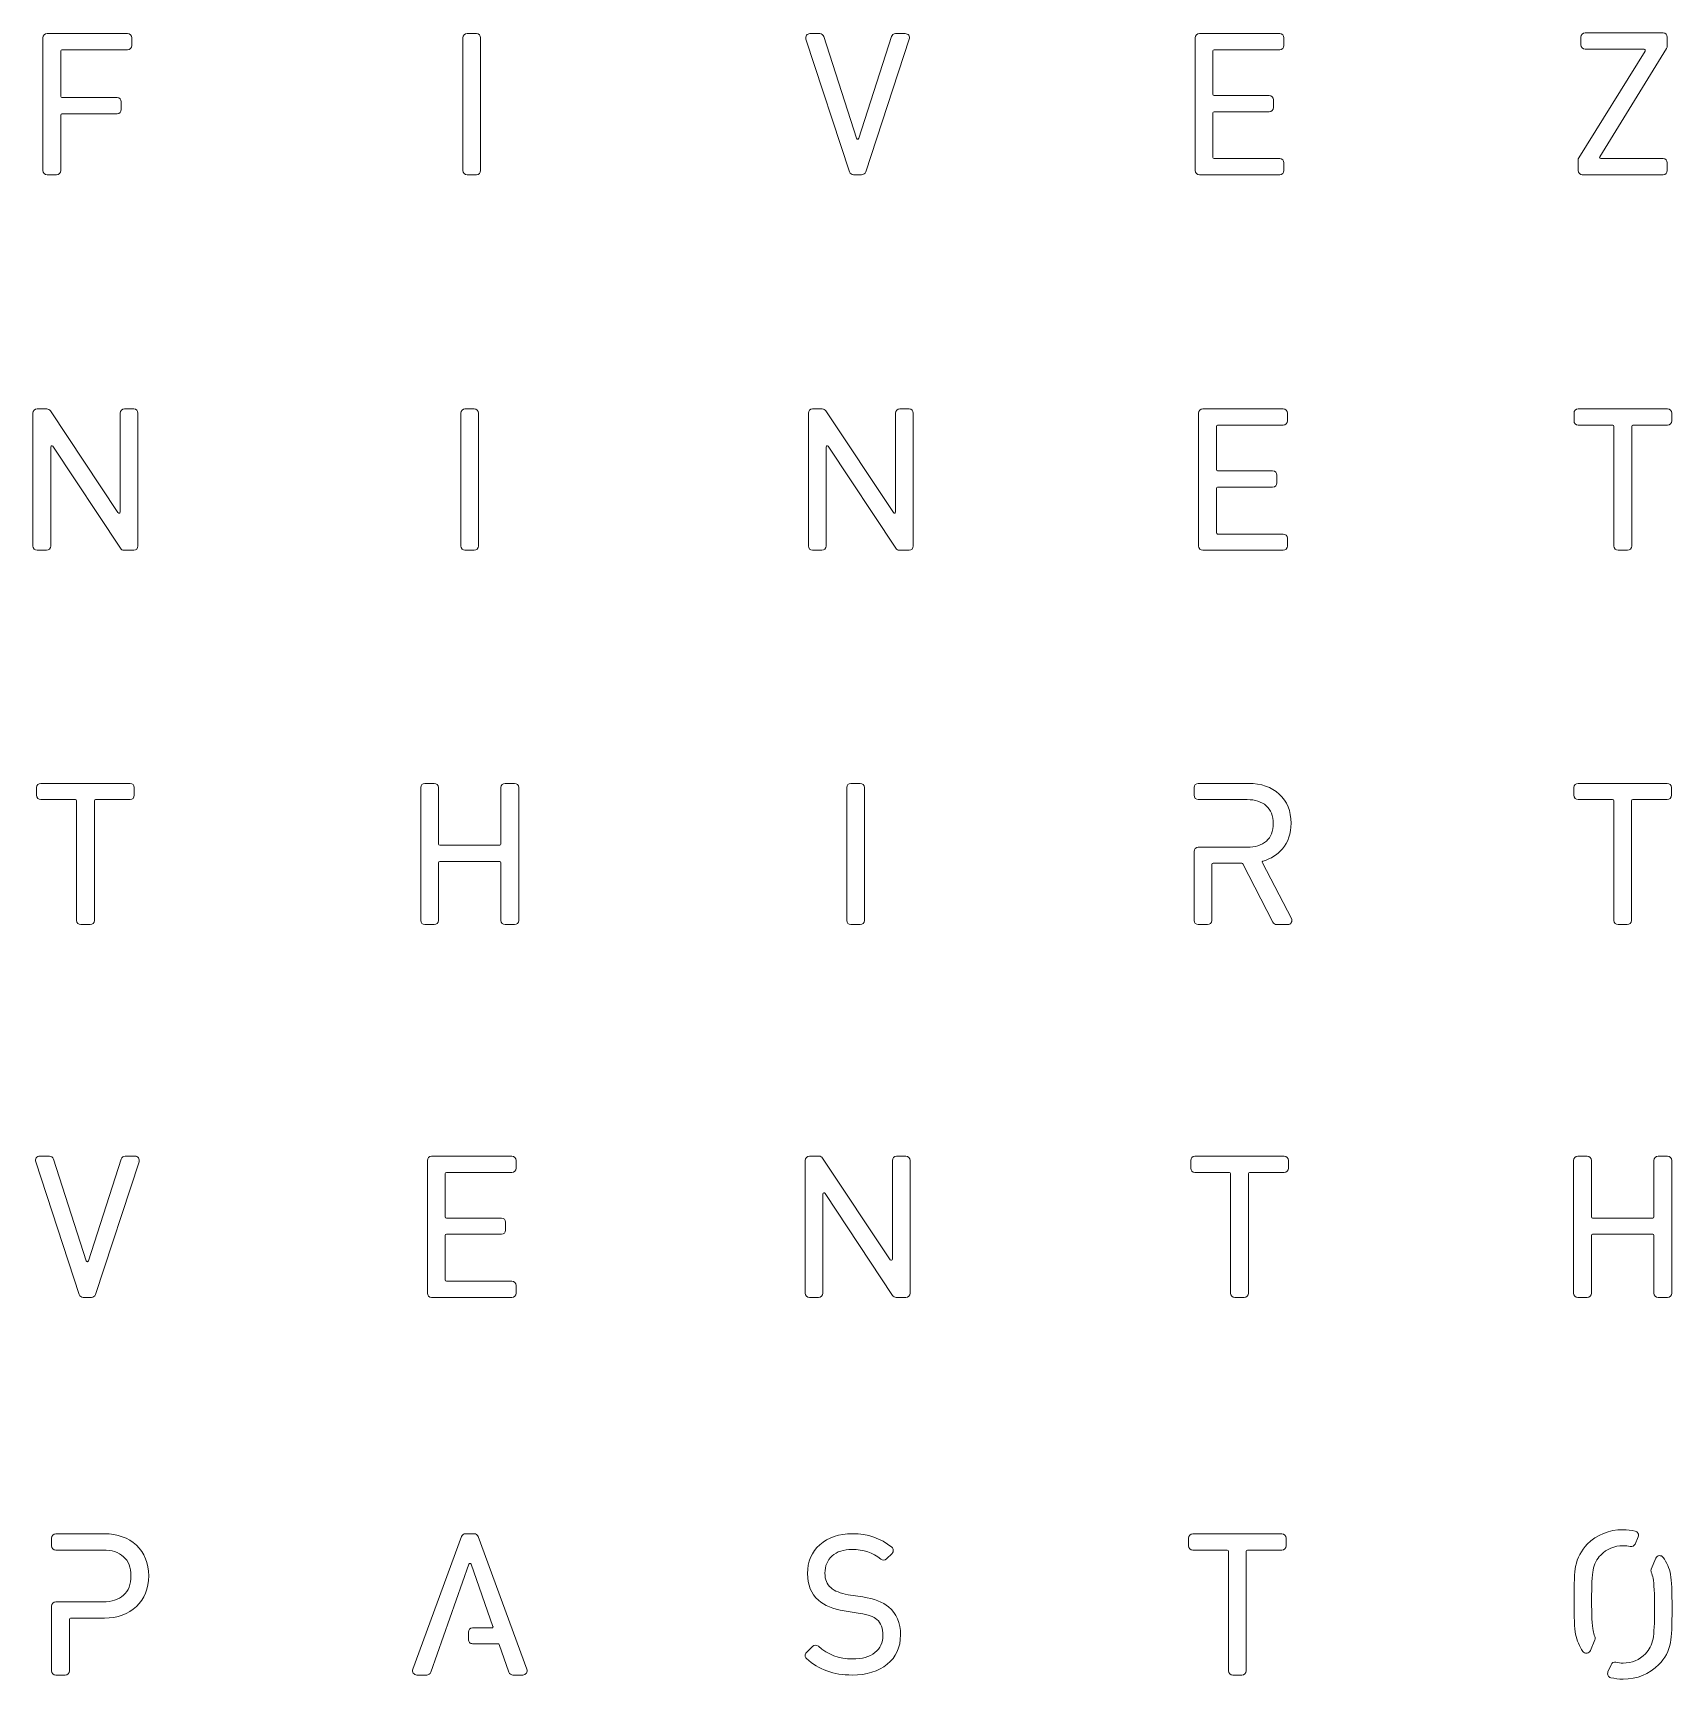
# Model space of a CAD drawing. Header units: millimetres. Extents: x 0 to 620, y 0 to 620.
# Drawn here: x 322.3 to 464.8, y 324.8 to 467.8 of the extents above; entities that cross this region are included whole.
import ezdxf

# ---------------------------------------------------------------- set-up
doc = ezdxf.new("R2010")
doc.units = ezdxf.units.MM
doc.header["$MEASUREMENT"] = 0
doc.layers.add('Layer 1', color=7, linetype='Continuous', lineweight=0)

# ---------------------------------------------------------------- blocks, each defined once
blk = doc.blocks.new('Block_26')
at = {"layer": 'Layer 1', "color": 250, "lineweight": 9, "true_color": 0x231f20}
blk.add_open_spline([(331.1, 422.86), (331.1, 422.86), (330.25, 422.86), (330.25, 422.86), (330.13, 422.86), (330.01, 422.93), (329.94, 423.03), (329.94, 423.03), (324.08, 431.89), (324.08, 431.89), (324.04, 431.95), (323.98, 431.94), (323.96, 431.93), (323.94, 431.93), (323.89, 431.9), (323.89, 431.83), (323.89, 431.83), (323.89, 423.23), (323.89, 423.23), (323.89, 423.03), (323.72, 422.86), (323.52, 422.86), (323.52, 422.86), (322.71, 422.86), (322.71, 422.86), (322.51, 422.86), (322.34, 423.03), (322.34, 423.23), (322.34, 423.23), (322.34, 434.76), (322.34, 434.76), (322.34, 434.96), (322.51, 435.13), (322.71, 435.13), (322.71, 435.13), (323.56, 435.13), (323.56, 435.13), (323.68, 435.13), (323.8, 435.07), (323.87, 434.96), (323.87, 434.96), (329.73, 426.13), (329.73, 426.13), (329.77, 426.07), (329.83, 426.09), (329.85, 426.09), (329.87, 426.1), (329.92, 426.12), (329.92, 426.19), (329.92, 426.19), (329.92, 434.76), (329.92, 434.76), (329.92, 434.96), (330.09, 435.13), (330.29, 435.13), (330.29, 435.13), (331.1, 435.13), (331.1, 435.13), (331.3, 435.13), (331.47, 434.96), (331.47, 434.76), (331.47, 434.76), (331.47, 423.23), (331.47, 423.23), (331.47, 423.03), (331.3, 422.86), (331.1, 422.86)], degree=3, knots=[0, 0, 0, 0, 1, 1, 1, 2, 2, 2, 3, 3, 3, 4, 4, 4, 5, 5, 5, 6, 6, 6, 7, 7, 7, 8, 8, 8, 9, 9, 9, 10, 10, 10, 11, 11, 11, 12, 12, 12, 13, 13, 13, 14, 14, 14, 15, 15, 15, 16, 16, 16, 17, 17, 17, 18, 18, 18, 19, 19, 19, 20, 20, 20, 21, 21, 21, 22, 22, 22, 22], dxfattribs=at)
blk = doc.blocks.new('Block_27')
at = {"layer": 'Layer 1', "color": 250, "lineweight": 9, "true_color": 0x231f20}
blk.add_open_spline([(360.69, 422.86), (360.69, 422.86), (359.88, 422.86), (359.88, 422.86), (359.68, 422.86), (359.51, 423.03), (359.51, 423.23), (359.51, 423.23), (359.51, 434.76), (359.51, 434.76), (359.51, 434.96), (359.68, 435.13), (359.88, 435.13), (359.88, 435.13), (360.69, 435.13), (360.69, 435.13), (360.89, 435.13), (361.06, 434.96), (361.06, 434.76), (361.06, 434.76), (361.06, 423.23), (361.06, 423.23), (361.06, 423.03), (360.89, 422.86), (360.69, 422.86)], degree=3, knots=[0, 0, 0, 0, 1, 1, 1, 2, 2, 2, 3, 3, 3, 4, 4, 4, 5, 5, 5, 6, 6, 6, 7, 7, 7, 8, 8, 8, 8], dxfattribs=at)
blk = doc.blocks.new('Block_28')
at = {"layer": 'Layer 1', "color": 250, "lineweight": 9, "true_color": 0x231f20}
blk.add_open_spline([(430.96, 422.86), (430.96, 422.86), (423.99, 422.86), (423.99, 422.86), (423.78, 422.86), (423.62, 423.03), (423.62, 423.23), (423.62, 423.23), (423.62, 434.76), (423.62, 434.76), (423.62, 434.96), (423.78, 435.13), (423.99, 435.13), (423.99, 435.13), (430.96, 435.13), (430.96, 435.13), (431.17, 435.13), (431.33, 434.96), (431.33, 434.76), (431.33, 434.76), (431.33, 434.09), (431.33, 434.09), (431.33, 433.88), (431.17, 433.72), (430.96, 433.72), (430.96, 433.72), (425.27, 433.72), (425.27, 433.72), (425.21, 433.72), (425.16, 433.67), (425.16, 433.61), (425.16, 433.61), (425.16, 429.86), (425.16, 429.86), (425.16, 429.8), (425.21, 429.75), (425.27, 429.75), (425.27, 429.75), (430.05, 429.75), (430.05, 429.75), (430.26, 429.75), (430.42, 429.59), (430.42, 429.38), (430.42, 429.38), (430.42, 428.71), (430.42, 428.71), (430.42, 428.51), (430.26, 428.34), (430.05, 428.34), (430.05, 428.34), (425.27, 428.34), (425.27, 428.34), (425.21, 428.34), (425.16, 428.29), (425.16, 428.24), (425.16, 428.24), (425.16, 424.38), (425.16, 424.38), (425.16, 424.32), (425.21, 424.27), (425.27, 424.27), (425.27, 424.27), (430.96, 424.27), (430.96, 424.27), (431.17, 424.27), (431.33, 424.11), (431.33, 423.9), (431.33, 423.9), (431.33, 423.23), (431.33, 423.23), (431.33, 423.03), (431.17, 422.86), (430.96, 422.86)], degree=3, knots=[0, 0, 0, 0, 1, 1, 1, 2, 2, 2, 3, 3, 3, 4, 4, 4, 5, 5, 5, 6, 6, 6, 7, 7, 7, 8, 8, 8, 9, 9, 9, 10, 10, 10, 11, 11, 11, 12, 12, 12, 13, 13, 13, 14, 14, 14, 15, 15, 15, 16, 16, 16, 17, 17, 17, 18, 18, 18, 19, 19, 19, 20, 20, 20, 21, 21, 21, 22, 22, 22, 23, 23, 23, 24, 24, 24, 24], dxfattribs=at)
blk = doc.blocks.new('Block_31')
at = {"layer": 'Layer 1', "color": 250, "lineweight": 9, "true_color": 0x231f20}
blk.add_open_spline([(460.88, 422.86), (460.88, 422.86), (460.07, 422.86), (460.07, 422.86), (459.87, 422.86), (459.7, 423.03), (459.7, 423.23), (459.7, 423.23), (459.7, 433.61), (459.7, 433.61), (459.7, 433.67), (459.65, 433.72), (459.6, 433.72), (459.6, 433.72), (456.6, 433.72), (456.6, 433.72), (456.39, 433.72), (456.23, 433.88), (456.23, 434.09), (456.23, 434.09), (456.23, 434.76), (456.23, 434.76), (456.23, 434.96), (456.39, 435.13), (456.6, 435.13), (456.6, 435.13), (464.35, 435.13), (464.35, 435.13), (464.55, 435.13), (464.72, 434.96), (464.72, 434.76), (464.72, 434.76), (464.72, 434.09), (464.72, 434.09), (464.72, 433.88), (464.55, 433.72), (464.35, 433.72), (464.35, 433.72), (461.35, 433.72), (461.35, 433.72), (461.29, 433.72), (461.25, 433.67), (461.25, 433.61), (461.25, 433.61), (461.25, 423.23), (461.25, 423.23), (461.25, 423.03), (461.08, 422.86), (460.88, 422.86)], degree=3, knots=[0, 0, 0, 0, 1, 1, 1, 2, 2, 2, 3, 3, 3, 4, 4, 4, 5, 5, 5, 6, 6, 6, 7, 7, 7, 8, 8, 8, 9, 9, 9, 10, 10, 10, 11, 11, 11, 12, 12, 12, 13, 13, 13, 14, 14, 14, 15, 15, 15, 16, 16, 16, 16], dxfattribs=at)
blk = doc.blocks.new('Block_36')
at = {"layer": 'Layer 1', "color": 250, "lineweight": 9, "true_color": 0x231f20}
blk.add_open_spline([(398.46, 422.86), (398.46, 422.86), (397.62, 422.86), (397.62, 422.86), (397.49, 422.86), (397.38, 422.93), (397.31, 423.03), (397.31, 423.03), (391.44, 431.89), (391.44, 431.89), (391.4, 431.95), (391.34, 431.94), (391.33, 431.93), (391.31, 431.93), (391.25, 431.9), (391.25, 431.83), (391.25, 431.83), (391.25, 423.23), (391.25, 423.23), (391.25, 423.03), (391.08, 422.86), (390.88, 422.86), (390.88, 422.86), (390.07, 422.86), (390.07, 422.86), (389.87, 422.86), (389.71, 423.03), (389.71, 423.23), (389.71, 423.23), (389.71, 434.76), (389.71, 434.76), (389.71, 434.96), (389.87, 435.13), (390.07, 435.13), (390.07, 435.13), (390.92, 435.13), (390.92, 435.13), (391.05, 435.13), (391.16, 435.07), (391.23, 434.96), (391.23, 434.96), (397.1, 426.13), (397.1, 426.13), (397.14, 426.07), (397.2, 426.09), (397.21, 426.09), (397.23, 426.1), (397.29, 426.12), (397.29, 426.19), (397.29, 426.19), (397.29, 434.76), (397.29, 434.76), (397.29, 434.96), (397.46, 435.13), (397.66, 435.13), (397.66, 435.13), (398.46, 435.13), (398.46, 435.13), (398.67, 435.13), (398.83, 434.96), (398.83, 434.76), (398.83, 434.76), (398.83, 423.23), (398.83, 423.23), (398.83, 423.03), (398.67, 422.86), (398.46, 422.86)], degree=3, knots=[0, 0, 0, 0, 1, 1, 1, 2, 2, 2, 3, 3, 3, 4, 4, 4, 5, 5, 5, 6, 6, 6, 7, 7, 7, 8, 8, 8, 9, 9, 9, 10, 10, 10, 11, 11, 11, 12, 12, 12, 13, 13, 13, 14, 14, 14, 15, 15, 15, 16, 16, 16, 17, 17, 17, 18, 18, 18, 19, 19, 19, 20, 20, 20, 21, 21, 21, 22, 22, 22, 22], dxfattribs=at)
blk = doc.blocks.new('Block_44')
at = {"layer": 'Layer 1', "color": 250, "lineweight": 9, "true_color": 0x231f20}
blk.add_open_spline([(327.31, 390.35), (327.31, 390.35), (326.5, 390.35), (326.5, 390.35), (326.3, 390.35), (326.13, 390.52), (326.13, 390.72), (326.13, 390.72), (326.13, 401.1), (326.13, 401.1), (326.13, 401.16), (326.09, 401.21), (326.03, 401.21), (326.03, 401.21), (323.03, 401.21), (323.03, 401.21), (322.83, 401.21), (322.66, 401.37), (322.66, 401.58), (322.66, 401.58), (322.66, 402.25), (322.66, 402.25), (322.66, 402.45), (322.83, 402.62), (323.03, 402.62), (323.03, 402.62), (330.78, 402.62), (330.78, 402.62), (330.98, 402.62), (331.15, 402.45), (331.15, 402.25), (331.15, 402.25), (331.15, 401.58), (331.15, 401.58), (331.15, 401.37), (330.98, 401.21), (330.78, 401.21), (330.78, 401.21), (327.78, 401.21), (327.78, 401.21), (327.73, 401.21), (327.68, 401.16), (327.68, 401.1), (327.68, 401.1), (327.68, 390.72), (327.68, 390.72), (327.68, 390.52), (327.51, 390.35), (327.31, 390.35)], degree=3, knots=[0, 0, 0, 0, 1, 1, 1, 2, 2, 2, 3, 3, 3, 4, 4, 4, 5, 5, 5, 6, 6, 6, 7, 7, 7, 8, 8, 8, 9, 9, 9, 10, 10, 10, 11, 11, 11, 12, 12, 12, 13, 13, 13, 14, 14, 14, 15, 15, 15, 16, 16, 16, 16], dxfattribs=at)
blk = doc.blocks.new('Block_45')
at = {"layer": 'Layer 1', "color": 250, "lineweight": 9, "true_color": 0x231f20}
blk.add_open_spline([(364.18, 390.35), (364.18, 390.35), (363.37, 390.35), (363.37, 390.35), (363.17, 390.35), (363, 390.52), (363, 390.72), (363, 390.72), (363, 395.73), (363, 395.73), (363, 395.78), (362.96, 395.83), (362.9, 395.83), (362.9, 395.83), (357.68, 395.83), (357.68, 395.83), (357.62, 395.83), (357.57, 395.78), (357.57, 395.73), (357.57, 395.73), (357.57, 390.72), (357.57, 390.72), (357.57, 390.52), (357.41, 390.35), (357.2, 390.35), (357.2, 390.35), (356.4, 390.35), (356.4, 390.35), (356.19, 390.35), (356.03, 390.52), (356.03, 390.72), (356.03, 390.72), (356.03, 402.25), (356.03, 402.25), (356.03, 402.45), (356.19, 402.62), (356.4, 402.62), (356.4, 402.62), (357.2, 402.62), (357.2, 402.62), (357.41, 402.62), (357.57, 402.45), (357.57, 402.25), (357.57, 402.25), (357.57, 397.35), (357.57, 397.35), (357.57, 397.29), (357.62, 397.24), (357.68, 397.24), (357.68, 397.24), (362.9, 397.24), (362.9, 397.24), (362.96, 397.24), (363, 397.29), (363, 397.35), (363, 397.35), (363, 402.25), (363, 402.25), (363, 402.45), (363.17, 402.62), (363.37, 402.62), (363.37, 402.62), (364.18, 402.62), (364.18, 402.62), (364.38, 402.62), (364.55, 402.45), (364.55, 402.25), (364.55, 402.25), (364.55, 390.72), (364.55, 390.72), (364.55, 390.52), (364.38, 390.35), (364.18, 390.35)], degree=3, knots=[0, 0, 0, 0, 1, 1, 1, 2, 2, 2, 3, 3, 3, 4, 4, 4, 5, 5, 5, 6, 6, 6, 7, 7, 7, 8, 8, 8, 9, 9, 9, 10, 10, 10, 11, 11, 11, 12, 12, 12, 13, 13, 13, 14, 14, 14, 15, 15, 15, 16, 16, 16, 17, 17, 17, 18, 18, 18, 19, 19, 19, 20, 20, 20, 21, 21, 21, 22, 22, 22, 23, 23, 23, 24, 24, 24, 24], dxfattribs=at)
blk = doc.blocks.new('Block_46')
at = {"layer": 'Layer 1', "color": 250, "lineweight": 9, "true_color": 0x231f20}
blk.add_open_spline([(431.36, 390.35), (431.36, 390.35), (430.39, 390.35), (430.39, 390.35), (430.26, 390.35), (430.13, 390.43), (430.07, 390.55), (430.07, 390.55), (427.47, 395.62), (427.47, 395.62), (427.45, 395.66), (427.41, 395.68), (427.37, 395.68), (427.37, 395.68), (424.87, 395.68), (424.87, 395.68), (424.82, 395.68), (424.77, 395.63), (424.77, 395.57), (424.77, 395.57), (424.77, 390.72), (424.77, 390.72), (424.77, 390.52), (424.6, 390.35), (424.4, 390.35), (424.4, 390.35), (423.59, 390.35), (423.59, 390.35), (423.39, 390.35), (423.22, 390.52), (423.22, 390.72), (423.22, 390.72), (423.22, 396.7), (423.22, 396.7), (423.22, 396.91), (423.39, 397.07), (423.59, 397.07), (423.59, 397.07), (427.84, 397.07), (427.84, 397.07), (428.53, 397.07), (429.09, 397.25), (429.5, 397.6), (429.9, 397.95), (430.1, 398.47), (430.1, 399.13), (430.1, 399.81), (429.9, 400.31), (429.49, 400.67), (429.08, 401.03), (428.52, 401.21), (427.84, 401.21), (427.84, 401.21), (423.59, 401.21), (423.59, 401.21), (423.39, 401.21), (423.22, 401.37), (423.22, 401.58), (423.22, 401.58), (423.22, 402.25), (423.22, 402.25), (423.22, 402.45), (423.39, 402.62), (423.59, 402.62), (423.59, 402.62), (427.96, 402.62), (427.96, 402.62), (429.04, 402.62), (429.94, 402.3), (430.62, 401.68), (431.3, 401.06), (431.65, 400.2), (431.65, 399.15), (431.65, 398.27), (431.4, 397.52), (430.91, 396.94), (430.48, 396.43), (429.91, 396.07), (429.23, 395.87), (429.2, 395.86), (429.17, 395.84), (429.15, 395.81), (429.15, 395.79), (429.14, 395.76), (429.16, 395.72), (429.16, 395.72), (429.16, 395.72), (429.16, 395.72), (429.16, 395.72), (431.68, 390.89), (431.68, 390.89), (431.75, 390.78), (431.74, 390.64), (431.67, 390.53), (431.61, 390.42), (431.49, 390.35), (431.36, 390.35)], degree=3, knots=[0, 0, 0, 0, 1, 1, 1, 2, 2, 2, 3, 3, 3, 4, 4, 4, 5, 5, 5, 6, 6, 6, 7, 7, 7, 8, 8, 8, 9, 9, 9, 10, 10, 10, 11, 11, 11, 12, 12, 12, 13, 13, 13, 14, 14, 14, 15, 15, 15, 16, 16, 16, 17, 17, 17, 18, 18, 18, 19, 19, 19, 20, 20, 20, 21, 21, 21, 22, 22, 22, 23, 23, 23, 24, 24, 24, 25, 25, 25, 26, 26, 26, 27, 27, 27, 28, 28, 28, 29, 29, 29, 30, 30, 30, 31, 31, 31, 32, 32, 32, 32], dxfattribs=at)
blk = doc.blocks.new('Block_49')
at = {"layer": 'Layer 1', "color": 250, "lineweight": 9, "true_color": 0x231f20}
blk.add_open_spline([(460.86, 390.35), (460.86, 390.35), (460.06, 390.35), (460.06, 390.35), (459.85, 390.35), (459.69, 390.52), (459.69, 390.72), (459.69, 390.72), (459.69, 401.1), (459.69, 401.1), (459.69, 401.16), (459.64, 401.21), (459.58, 401.21), (459.58, 401.21), (456.59, 401.21), (456.59, 401.21), (456.38, 401.21), (456.22, 401.37), (456.22, 401.58), (456.22, 401.58), (456.22, 402.25), (456.22, 402.25), (456.22, 402.45), (456.38, 402.62), (456.59, 402.62), (456.59, 402.62), (464.33, 402.62), (464.33, 402.62), (464.54, 402.62), (464.7, 402.45), (464.7, 402.25), (464.7, 402.25), (464.7, 401.58), (464.7, 401.58), (464.7, 401.37), (464.54, 401.21), (464.33, 401.21), (464.33, 401.21), (461.34, 401.21), (461.34, 401.21), (461.28, 401.21), (461.23, 401.16), (461.23, 401.1), (461.23, 401.1), (461.23, 390.72), (461.23, 390.72), (461.23, 390.52), (461.07, 390.35), (460.86, 390.35)], degree=3, knots=[0, 0, 0, 0, 1, 1, 1, 2, 2, 2, 3, 3, 3, 4, 4, 4, 5, 5, 5, 6, 6, 6, 7, 7, 7, 8, 8, 8, 9, 9, 9, 10, 10, 10, 11, 11, 11, 12, 12, 12, 13, 13, 13, 14, 14, 14, 15, 15, 15, 16, 16, 16, 16], dxfattribs=at)
blk = doc.blocks.new('Block_54')
at = {"layer": 'Layer 1', "color": 250, "lineweight": 9, "true_color": 0x231f20}
blk.add_open_spline([(394.22, 390.35), (394.22, 390.35), (393.41, 390.35), (393.41, 390.35), (393.21, 390.35), (393.04, 390.52), (393.04, 390.72), (393.04, 390.72), (393.04, 402.25), (393.04, 402.25), (393.04, 402.45), (393.21, 402.62), (393.41, 402.62), (393.41, 402.62), (394.22, 402.62), (394.22, 402.62), (394.42, 402.62), (394.59, 402.45), (394.59, 402.25), (394.59, 402.25), (394.59, 390.72), (394.59, 390.72), (394.59, 390.52), (394.42, 390.35), (394.22, 390.35)], degree=3, knots=[0, 0, 0, 0, 1, 1, 1, 2, 2, 2, 3, 3, 3, 4, 4, 4, 5, 5, 5, 6, 6, 6, 7, 7, 7, 8, 8, 8, 8], dxfattribs=at)
blk = doc.blocks.new('Block_60')
at = {"layer": 'Layer 1', "color": 250, "lineweight": 9, "true_color": 0x231f20}
for points, knots in [([(327.42, 357.98), (327.42, 357.98), (326.72, 357.98), (326.72, 357.98), (326.56, 357.98), (326.42, 358.08), (326.37, 358.23), (326.37, 358.23), (322.58, 369.76), (322.58, 369.76), (322.54, 369.87), (322.56, 369.99), (322.63, 370.09), (322.7, 370.19), (322.81, 370.24), (322.93, 370.24), (322.93, 370.24), (323.78, 370.24), (323.78, 370.24), (323.94, 370.24), (324.08, 370.14), (324.13, 369.99), (324.13, 369.99), (326.97, 361.15), (326.97, 361.15), (326.99, 361.08), (327.05, 361.07), (327.07, 361.07), (327.07, 361.07), (327.07, 361.07), (327.07, 361.07), (327.09, 361.07), (327.15, 361.08), (327.17, 361.15), (327.17, 361.15), (330.01, 369.99), (330.01, 369.99), (330.06, 370.14), (330.2, 370.24), (330.36, 370.24), (330.36, 370.24), (331.21, 370.24), (331.21, 370.24), (331.33, 370.24), (331.44, 370.19), (331.51, 370.09), (331.58, 369.99), (331.6, 369.87), (331.56, 369.76), (331.56, 369.76), (331.56, 369.76), (331.56, 369.76), (331.56, 369.76), (327.77, 358.23), (327.77, 358.23), (327.72, 358.08), (327.58, 357.98), (327.42, 357.98)], [0, 0, 0, 0, 1, 1, 1, 2, 2, 2, 3, 3, 3, 4, 4, 4, 5, 5, 5, 6, 6, 6, 7, 7, 7, 8, 8, 8, 9, 9, 9, 10, 10, 10, 11, 11, 11, 12, 12, 12, 13, 13, 13, 14, 14, 14, 15, 15, 15, 16, 16, 16, 17, 17, 17, 18, 18, 18, 19, 19, 19, 19]), ([(331.43, 369.8), (331.43, 369.8), (331.44, 369.8), (331.44, 369.8), (331.44, 369.8), (331.43, 369.8), (331.43, 369.8)], [0, 0, 0, 0, 1, 1, 1, 2, 2, 2, 2])]:
    blk.add_open_spline(points, degree=3, knots=knots, dxfattribs=at)
blk = doc.blocks.new('Block_61')
at = {"layer": 'Layer 1', "color": 250, "lineweight": 9, "true_color": 0x231f20}
blk.add_open_spline([(363.95, 357.98), (363.95, 357.98), (356.98, 357.98), (356.98, 357.98), (356.77, 357.98), (356.61, 358.15), (356.61, 358.35), (356.61, 358.35), (356.61, 369.87), (356.61, 369.87), (356.61, 370.08), (356.77, 370.24), (356.98, 370.24), (356.98, 370.24), (363.95, 370.24), (363.95, 370.24), (364.16, 370.24), (364.32, 370.08), (364.32, 369.87), (364.32, 369.87), (364.32, 369.2), (364.32, 369.2), (364.32, 369), (364.16, 368.83), (363.95, 368.83), (363.95, 368.83), (358.26, 368.83), (358.26, 368.83), (358.2, 368.83), (358.15, 368.79), (358.15, 368.73), (358.15, 368.73), (358.15, 364.97), (358.15, 364.97), (358.15, 364.91), (358.2, 364.87), (358.26, 364.87), (358.26, 364.87), (363.04, 364.87), (363.04, 364.87), (363.25, 364.87), (363.41, 364.7), (363.41, 364.5), (363.41, 364.5), (363.41, 363.83), (363.41, 363.83), (363.41, 363.62), (363.25, 363.46), (363.04, 363.46), (363.04, 363.46), (358.26, 363.46), (358.26, 363.46), (358.2, 363.46), (358.15, 363.41), (358.15, 363.35), (358.15, 363.35), (358.15, 359.49), (358.15, 359.49), (358.15, 359.44), (358.2, 359.39), (358.26, 359.39), (358.26, 359.39), (363.95, 359.39), (363.95, 359.39), (364.16, 359.39), (364.32, 359.22), (364.32, 359.02), (364.32, 359.02), (364.32, 358.35), (364.32, 358.35), (364.32, 358.15), (364.16, 357.98), (363.95, 357.98)], degree=3, knots=[0, 0, 0, 0, 1, 1, 1, 2, 2, 2, 3, 3, 3, 4, 4, 4, 5, 5, 5, 6, 6, 6, 7, 7, 7, 8, 8, 8, 9, 9, 9, 10, 10, 10, 11, 11, 11, 12, 12, 12, 13, 13, 13, 14, 14, 14, 15, 15, 15, 16, 16, 16, 17, 17, 17, 18, 18, 18, 19, 19, 19, 20, 20, 20, 21, 21, 21, 22, 22, 22, 23, 23, 23, 24, 24, 24, 24], dxfattribs=at)
blk = doc.blocks.new('Block_62')
at = {"layer": 'Layer 1', "color": 250, "lineweight": 9, "true_color": 0x231f20}
blk.add_open_spline([(427.57, 357.98), (427.57, 357.98), (426.77, 357.98), (426.77, 357.98), (426.56, 357.98), (426.4, 358.15), (426.4, 358.35), (426.4, 358.35), (426.4, 368.73), (426.4, 368.73), (426.4, 368.79), (426.35, 368.83), (426.29, 368.83), (426.29, 368.83), (423.3, 368.83), (423.3, 368.83), (423.09, 368.83), (422.93, 369), (422.93, 369.2), (422.93, 369.2), (422.93, 369.87), (422.93, 369.87), (422.93, 370.08), (423.09, 370.24), (423.3, 370.24), (423.3, 370.24), (431.05, 370.24), (431.05, 370.24), (431.25, 370.24), (431.42, 370.08), (431.42, 369.87), (431.42, 369.87), (431.42, 369.2), (431.42, 369.2), (431.42, 369), (431.25, 368.83), (431.05, 368.83), (431.05, 368.83), (428.05, 368.83), (428.05, 368.83), (427.99, 368.83), (427.94, 368.79), (427.94, 368.73), (427.94, 368.73), (427.94, 358.35), (427.94, 358.35), (427.94, 358.15), (427.78, 357.98), (427.57, 357.98)], degree=3, knots=[0, 0, 0, 0, 1, 1, 1, 2, 2, 2, 3, 3, 3, 4, 4, 4, 5, 5, 5, 6, 6, 6, 7, 7, 7, 8, 8, 8, 9, 9, 9, 10, 10, 10, 11, 11, 11, 12, 12, 12, 13, 13, 13, 14, 14, 14, 15, 15, 15, 16, 16, 16, 16], dxfattribs=at)
blk = doc.blocks.new('Block_65')
at = {"layer": 'Layer 1', "color": 250, "lineweight": 9, "true_color": 0x231f20}
blk.add_open_spline([(464.35, 357.98), (464.35, 357.98), (463.55, 357.98), (463.55, 357.98), (463.34, 357.98), (463.18, 358.15), (463.18, 358.35), (463.18, 358.35), (463.18, 363.35), (463.18, 363.35), (463.18, 363.41), (463.13, 363.46), (463.07, 363.46), (463.07, 363.46), (457.85, 363.46), (457.85, 363.46), (457.79, 363.46), (457.74, 363.41), (457.74, 363.35), (457.74, 363.35), (457.74, 358.35), (457.74, 358.35), (457.74, 358.15), (457.58, 357.98), (457.37, 357.98), (457.37, 357.98), (456.57, 357.98), (456.57, 357.98), (456.36, 357.98), (456.2, 358.15), (456.2, 358.35), (456.2, 358.35), (456.2, 369.87), (456.2, 369.87), (456.2, 370.08), (456.36, 370.24), (456.57, 370.24), (456.57, 370.24), (457.37, 370.24), (457.37, 370.24), (457.58, 370.24), (457.74, 370.08), (457.74, 369.87), (457.74, 369.87), (457.74, 364.97), (457.74, 364.97), (457.74, 364.91), (457.79, 364.87), (457.85, 364.87), (457.85, 364.87), (463.07, 364.87), (463.07, 364.87), (463.13, 364.87), (463.18, 364.91), (463.18, 364.97), (463.18, 364.97), (463.18, 369.87), (463.18, 369.87), (463.18, 370.08), (463.34, 370.24), (463.55, 370.24), (463.55, 370.24), (464.35, 370.24), (464.35, 370.24), (464.56, 370.24), (464.72, 370.08), (464.72, 369.87), (464.72, 369.87), (464.72, 358.35), (464.72, 358.35), (464.72, 358.15), (464.56, 357.98), (464.35, 357.98)], degree=3, knots=[0, 0, 0, 0, 1, 1, 1, 2, 2, 2, 3, 3, 3, 4, 4, 4, 5, 5, 5, 6, 6, 6, 7, 7, 7, 8, 8, 8, 9, 9, 9, 10, 10, 10, 11, 11, 11, 12, 12, 12, 13, 13, 13, 14, 14, 14, 15, 15, 15, 16, 16, 16, 17, 17, 17, 18, 18, 18, 19, 19, 19, 20, 20, 20, 21, 21, 21, 22, 22, 22, 23, 23, 23, 24, 24, 24, 24], dxfattribs=at)
blk = doc.blocks.new('Block_70')
at = {"layer": 'Layer 1', "color": 250, "lineweight": 9, "true_color": 0x231f20}
blk.add_open_spline([(398.19, 357.98), (398.19, 357.98), (397.34, 357.98), (397.34, 357.98), (397.22, 357.98), (397.1, 358.04), (397.03, 358.14), (397.03, 358.14), (391.17, 367), (391.17, 367), (391.13, 367.06), (391.07, 367.05), (391.05, 367.05), (391.03, 367.04), (390.97, 367.02), (390.97, 366.95), (390.97, 366.95), (390.97, 358.35), (390.97, 358.35), (390.97, 358.15), (390.81, 357.98), (390.6, 357.98), (390.6, 357.98), (389.8, 357.98), (389.8, 357.98), (389.59, 357.98), (389.43, 358.15), (389.43, 358.35), (389.43, 358.35), (389.43, 369.87), (389.43, 369.87), (389.43, 370.08), (389.59, 370.24), (389.8, 370.24), (389.8, 370.24), (390.65, 370.24), (390.65, 370.24), (390.77, 370.24), (390.89, 370.18), (390.95, 370.08), (390.95, 370.08), (396.82, 361.25), (396.82, 361.25), (396.86, 361.19), (396.92, 361.2), (396.94, 361.21), (396.95, 361.21), (397.01, 361.24), (397.01, 361.31), (397.01, 361.31), (397.01, 369.87), (397.01, 369.87), (397.01, 370.08), (397.18, 370.24), (397.38, 370.24), (397.38, 370.24), (398.19, 370.24), (398.19, 370.24), (398.39, 370.24), (398.56, 370.08), (398.56, 369.87), (398.56, 369.87), (398.56, 358.35), (398.56, 358.35), (398.56, 358.15), (398.39, 357.98), (398.19, 357.98)], degree=3, knots=[0, 0, 0, 0, 1, 1, 1, 2, 2, 2, 3, 3, 3, 4, 4, 4, 5, 5, 5, 6, 6, 6, 7, 7, 7, 8, 8, 8, 9, 9, 9, 10, 10, 10, 11, 11, 11, 12, 12, 12, 13, 13, 13, 14, 14, 14, 15, 15, 15, 16, 16, 16, 17, 17, 17, 18, 18, 18, 19, 19, 19, 20, 20, 20, 21, 21, 21, 22, 22, 22, 22], dxfattribs=at)
blk = doc.blocks.new('Block_92')
at = {"layer": 'Layer 1', "color": 250, "lineweight": 9, "true_color": 0x231f20}
blk.add_open_spline([(325.14, 325.18), (325.14, 325.18), (324.33, 325.18), (324.33, 325.18), (324.13, 325.18), (323.96, 325.35), (323.96, 325.55), (323.96, 325.55), (323.96, 331.16), (323.96, 331.16), (323.96, 331.37), (324.13, 331.53), (324.33, 331.53), (324.33, 331.53), (328.44, 331.53), (328.44, 331.53), (329.18, 331.53), (329.78, 331.73), (330.21, 332.11), (330.64, 332.5), (330.86, 333.06), (330.86, 333.79), (330.86, 334.53), (330.64, 335.09), (330.21, 335.46), (329.78, 335.85), (329.18, 336.04), (328.44, 336.04), (328.44, 336.04), (324.33, 336.04), (324.33, 336.04), (324.13, 336.04), (323.96, 336.2), (323.96, 336.41), (323.96, 336.41), (323.96, 337.08), (323.96, 337.08), (323.96, 337.28), (324.13, 337.45), (324.33, 337.45), (324.33, 337.45), (328.56, 337.45), (328.56, 337.45), (329.69, 337.45), (330.62, 337.11), (331.33, 336.45), (331.33, 336.45), (331.33, 336.45), (331.33, 336.45), (332.04, 335.79), (332.4, 334.89), (332.4, 333.79), (332.4, 332.69), (332.04, 331.8), (331.33, 331.13), (330.62, 330.46), (329.69, 330.12), (328.56, 330.12), (328.56, 330.12), (325.61, 330.12), (325.61, 330.12), (325.55, 330.12), (325.51, 330.08), (325.51, 330.02), (325.51, 330.02), (325.51, 325.55), (325.51, 325.55), (325.51, 325.35), (325.34, 325.18), (325.14, 325.18)], degree=3, knots=[0, 0, 0, 0, 1, 1, 1, 2, 2, 2, 3, 3, 3, 4, 4, 4, 5, 5, 5, 6, 6, 6, 7, 7, 7, 8, 8, 8, 9, 9, 9, 10, 10, 10, 11, 11, 11, 12, 12, 12, 13, 13, 13, 14, 14, 14, 15, 15, 15, 16, 16, 16, 17, 17, 17, 18, 18, 18, 19, 19, 19, 20, 20, 20, 21, 21, 21, 22, 22, 22, 23, 23, 23, 23], dxfattribs=at)
blk = doc.blocks.new('Block_93')
at = {"layer": 'Layer 1', "color": 250, "lineweight": 9, "true_color": 0x231f20}
blk.add_open_spline([(364.91, 325.18), (364.91, 325.18), (364.05, 325.18), (364.05, 325.18), (363.89, 325.18), (363.75, 325.28), (363.7, 325.43), (363.7, 325.43), (362.85, 327.83), (362.85, 327.83), (362.84, 327.87), (362.8, 327.9), (362.75, 327.9), (362.75, 327.9), (360.54, 327.9), (360.54, 327.9), (360.44, 327.9), (360.35, 327.94), (360.28, 328.01), (360.21, 328.08), (360.17, 328.17), (360.17, 328.27), (360.17, 328.27), (360.17, 328.91), (360.17, 328.91), (360.18, 329.11), (360.34, 329.27), (360.54, 329.27), (360.54, 329.27), (362.21, 329.27), (362.21, 329.27), (362.25, 329.27), (362.28, 329.29), (362.3, 329.32), (362.32, 329.35), (362.32, 329.38), (362.31, 329.41), (362.31, 329.41), (360.42, 334.8), (360.42, 334.8), (360.4, 334.87), (360.32, 334.87), (360.32, 334.87), (360.31, 334.87), (360.25, 334.87), (360.22, 334.8), (360.22, 334.8), (356.9, 325.43), (356.9, 325.43), (356.85, 325.28), (356.71, 325.18), (356.55, 325.18), (356.55, 325.18), (355.69, 325.18), (355.69, 325.18), (355.57, 325.18), (355.46, 325.24), (355.39, 325.34), (355.32, 325.44), (355.3, 325.57), (355.35, 325.68), (355.35, 325.68), (359.59, 337.21), (359.59, 337.21), (359.64, 337.35), (359.78, 337.45), (359.93, 337.45), (359.93, 337.45), (360.68, 337.45), (360.68, 337.45), (360.84, 337.45), (360.97, 337.35), (361.03, 337.21), (361.03, 337.21), (365.25, 325.68), (365.25, 325.68), (365.29, 325.57), (365.28, 325.44), (365.21, 325.34), (365.14, 325.24), (365.03, 325.18), (364.91, 325.18)], degree=3, knots=[0, 0, 0, 0, 1, 1, 1, 2, 2, 2, 3, 3, 3, 4, 4, 4, 5, 5, 5, 6, 6, 6, 7, 7, 7, 8, 8, 8, 9, 9, 9, 10, 10, 10, 11, 11, 11, 12, 12, 12, 13, 13, 13, 14, 14, 14, 15, 15, 15, 16, 16, 16, 17, 17, 17, 18, 18, 18, 19, 19, 19, 20, 20, 20, 21, 21, 21, 22, 22, 22, 23, 23, 23, 24, 24, 24, 25, 25, 25, 26, 26, 26, 27, 27, 27, 27], dxfattribs=at)
blk = doc.blocks.new('Block_94')
at = {"layer": 'Layer 1', "color": 250, "lineweight": 9, "true_color": 0x231f20}
blk.add_open_spline([(427.38, 325.18), (427.38, 325.18), (426.58, 325.18), (426.58, 325.18), (426.37, 325.18), (426.21, 325.35), (426.21, 325.55), (426.21, 325.55), (426.21, 335.93), (426.21, 335.93), (426.21, 335.99), (426.16, 336.04), (426.1, 336.04), (426.1, 336.04), (423.1, 336.04), (423.1, 336.04), (422.9, 336.04), (422.73, 336.2), (422.73, 336.41), (422.73, 336.41), (422.73, 337.08), (422.73, 337.08), (422.73, 337.28), (422.9, 337.45), (423.1, 337.45), (423.1, 337.45), (430.85, 337.45), (430.85, 337.45), (431.06, 337.45), (431.22, 337.28), (431.22, 337.08), (431.22, 337.08), (431.22, 336.41), (431.22, 336.41), (431.22, 336.2), (431.06, 336.04), (430.85, 336.04), (430.85, 336.04), (427.86, 336.04), (427.86, 336.04), (427.8, 336.04), (427.75, 335.99), (427.75, 335.93), (427.75, 335.93), (427.75, 325.55), (427.75, 325.55), (427.75, 325.35), (427.59, 325.18), (427.38, 325.18)], degree=3, knots=[0, 0, 0, 0, 1, 1, 1, 2, 2, 2, 3, 3, 3, 4, 4, 4, 5, 5, 5, 6, 6, 6, 7, 7, 7, 8, 8, 8, 9, 9, 9, 10, 10, 10, 11, 11, 11, 12, 12, 12, 13, 13, 13, 14, 14, 14, 15, 15, 15, 16, 16, 16, 16], dxfattribs=at)
blk = doc.blocks.new('Block_98')
at = {"layer": 'Layer 1', "color": 250, "lineweight": 9, "true_color": 0x231f20}
blk.add_open_spline([(457.31, 327.08), (457.19, 327.08), (457.08, 327.14), (457.01, 327.24), (456.69, 327.67), (456.48, 328.17), (456.37, 328.73), (456.28, 329.24), (456.23, 330.2), (456.23, 331.67), (456.23, 333.14), (456.28, 334.1), (456.37, 334.61), (456.52, 335.36), (456.86, 336.01), (457.38, 336.54), (458.22, 337.38), (459.27, 337.8), (460.49, 337.8), (460.86, 337.8), (461.22, 337.76), (461.55, 337.69), (461.66, 337.66), (461.74, 337.59), (461.79, 337.5), (461.84, 337.4), (461.85, 337.29), (461.8, 337.19), (461.8, 337.19), (461.54, 336.56), (461.54, 336.56), (461.47, 336.39), (461.3, 336.31), (461.12, 336.35), (460.92, 336.39), (460.71, 336.41), (460.49, 336.41), (459.73, 336.41), (459.07, 336.14), (458.55, 335.6), (458.21, 335.26), (457.99, 334.82), (457.89, 334.3), (457.8, 333.83), (457.76, 332.95), (457.76, 331.67), (457.76, 330.39), (457.8, 329.51), (457.89, 329.04), (457.92, 328.86), (457.98, 328.69), (458.04, 328.52), (458.08, 328.43), (458.08, 328.33), (458.04, 328.24), (458.04, 328.24), (457.65, 327.31), (457.65, 327.31), (457.6, 327.19), (457.49, 327.1), (457.36, 327.09), (457.34, 327.09), (457.33, 327.08), (457.31, 327.08)], degree=3, knots=[0, 0, 0, 0, 1, 1, 1, 2, 2, 2, 3, 3, 3, 4, 4, 4, 5, 5, 5, 6, 6, 6, 7, 7, 7, 8, 8, 8, 9, 9, 9, 10, 10, 10, 11, 11, 11, 12, 12, 12, 13, 13, 13, 14, 14, 14, 15, 15, 15, 16, 16, 16, 17, 17, 17, 18, 18, 18, 19, 19, 19, 20, 20, 20, 21, 21, 21, 21], dxfattribs=at)
blk = doc.blocks.new('Block_99')
at = {"layer": 'Layer 1', "color": 250, "lineweight": 9, "true_color": 0x231f20}
blk.add_open_spline([(460.49, 324.83), (460.12, 324.83), (459.77, 324.87), (459.43, 324.95), (459.33, 324.97), (459.24, 325.04), (459.19, 325.13), (459.14, 325.23), (459.14, 325.34), (459.18, 325.45), (459.18, 325.45), (459.45, 326.08), (459.45, 326.08), (459.51, 326.24), (459.69, 326.33), (459.87, 326.29), (460.06, 326.25), (460.28, 326.22), (460.49, 326.22), (461.26, 326.22), (461.91, 326.49), (462.44, 327.03), (462.77, 327.37), (462.99, 327.81), (463.1, 328.34), (463.18, 328.8), (463.23, 329.69), (463.23, 330.96), (463.23, 332.24), (463.18, 333.13), (463.1, 333.59), (463.06, 333.77), (463.01, 333.95), (462.94, 334.11), (462.91, 334.2), (462.91, 334.3), (462.94, 334.39), (462.94, 334.39), (463.34, 335.32), (463.34, 335.32), (463.39, 335.45), (463.5, 335.53), (463.63, 335.55), (463.76, 335.56), (463.89, 335.51), (463.97, 335.4), (464.29, 334.96), (464.51, 334.46), (464.62, 333.91), (464.62, 333.91), (464.62, 333.9), (464.62, 333.9), (464.71, 333.39), (464.75, 332.43), (464.75, 330.96), (464.75, 329.49), (464.71, 328.53), (464.62, 328.02), (464.47, 327.27), (464.13, 326.62), (463.6, 326.1), (462.76, 325.26), (461.72, 324.83), (460.49, 324.83)], degree=3, knots=[0, 0, 0, 0, 1, 1, 1, 2, 2, 2, 3, 3, 3, 4, 4, 4, 5, 5, 5, 6, 6, 6, 7, 7, 7, 8, 8, 8, 9, 9, 9, 10, 10, 10, 11, 11, 11, 12, 12, 12, 13, 13, 13, 14, 14, 14, 15, 15, 15, 16, 16, 16, 17, 17, 17, 18, 18, 18, 19, 19, 19, 20, 20, 20, 21, 21, 21, 21], dxfattribs=at)
blk = doc.blocks.new('Block_97')
at = {"layer": 'Layer 1'}
for name in ['Block_98', 'Block_99']:
    blk.add_blockref(name, (0, 0), dxfattribs=at)
blk = doc.blocks.new('Block_106')
at = {"layer": 'Layer 1', "color": 250, "lineweight": 9, "true_color": 0x231f20}
blk.add_open_spline([(393.51, 325.18), (391.91, 325.18), (390.58, 325.66), (389.55, 326.61), (389.47, 326.68), (389.43, 326.77), (389.43, 326.87), (389.43, 326.97), (389.47, 327.07), (389.54, 327.14), (389.54, 327.14), (390.07, 327.67), (390.07, 327.67), (390.21, 327.81), (390.43, 327.81), (390.58, 327.68), (391.38, 326.95), (392.38, 326.58), (393.54, 326.58), (394.37, 326.58), (395.03, 326.76), (395.5, 327.13), (395.96, 327.49), (396.19, 327.98), (396.19, 328.63), (396.19, 329.24), (396.02, 329.7), (395.67, 330.01), (395.39, 330.25), (394.9, 330.43), (394.2, 330.54), (394.2, 330.54), (392.82, 330.76), (392.82, 330.76), (391.86, 330.9), (391.11, 331.21), (390.58, 331.68), (389.96, 332.24), (389.64, 333.01), (389.64, 333.99), (389.64, 335.03), (390, 335.87), (390.71, 336.5), (391.41, 337.13), (392.37, 337.45), (393.56, 337.45), (394.87, 337.45), (396.01, 337.06), (396.96, 336.29), (397.04, 336.23), (397.09, 336.13), (397.09, 336.03), (397.1, 335.93), (397.06, 335.82), (396.98, 335.75), (396.98, 335.75), (396.5, 335.27), (396.5, 335.27), (396.37, 335.14), (396.16, 335.13), (396.01, 335.25), (395.33, 335.81), (394.49, 336.09), (393.51, 336.09), (392.77, 336.09), (392.19, 335.9), (391.77, 335.53), (391.35, 335.15), (391.15, 334.66), (391.15, 334.03), (391.15, 333.47), (391.32, 333.06), (391.65, 332.77), (392, 332.47), (392.51, 332.27), (393.16, 332.16), (393.16, 332.16), (394.45, 331.96), (394.45, 331.96), (395.44, 331.81), (396.18, 331.53), (396.68, 331.1), (397.37, 330.52), (397.72, 329.7), (397.72, 328.66), (397.72, 327.6), (397.33, 326.74), (396.56, 326.12), (395.8, 325.5), (394.77, 325.18), (393.51, 325.18)], degree=3, knots=[0, 0, 0, 0, 1, 1, 1, 2, 2, 2, 3, 3, 3, 4, 4, 4, 5, 5, 5, 6, 6, 6, 7, 7, 7, 8, 8, 8, 9, 9, 9, 10, 10, 10, 11, 11, 11, 12, 12, 12, 13, 13, 13, 14, 14, 14, 15, 15, 15, 16, 16, 16, 17, 17, 17, 18, 18, 18, 19, 19, 19, 20, 20, 20, 21, 21, 21, 22, 22, 22, 23, 23, 23, 24, 24, 24, 25, 25, 25, 26, 26, 26, 27, 27, 27, 28, 28, 28, 29, 29, 29, 30, 30, 30, 30], dxfattribs=at)
blk = doc.blocks.new('Block_148')
at = {"layer": 'Layer 1', "color": 250, "lineweight": 9, "true_color": 0x231f20}
blk.add_open_spline([(324.39, 455.47), (324.39, 455.47), (323.58, 455.47), (323.58, 455.47), (323.38, 455.47), (323.21, 455.63), (323.21, 455.84), (323.21, 455.84), (323.21, 467.36), (323.21, 467.36), (323.21, 467.57), (323.38, 467.73), (323.58, 467.73), (323.58, 467.73), (330.56, 467.73), (330.56, 467.73), (330.76, 467.73), (330.93, 467.57), (330.93, 467.36), (330.93, 467.36), (330.93, 466.69), (330.93, 466.69), (330.93, 466.49), (330.76, 466.32), (330.56, 466.32), (330.56, 466.32), (324.86, 466.32), (324.86, 466.32), (324.81, 466.32), (324.76, 466.27), (324.76, 466.22), (324.76, 466.22), (324.76, 462.27), (324.76, 462.27), (324.76, 462.22), (324.81, 462.17), (324.86, 462.17), (324.86, 462.17), (329.65, 462.17), (329.65, 462.17), (329.85, 462.17), (330.02, 462), (330.02, 461.8), (330.02, 461.8), (330.02, 461.13), (330.02, 461.13), (330.02, 460.92), (329.85, 460.76), (329.65, 460.76), (329.65, 460.76), (324.86, 460.76), (324.86, 460.76), (324.81, 460.76), (324.76, 460.71), (324.76, 460.65), (324.76, 460.65), (324.76, 455.84), (324.76, 455.84), (324.76, 455.63), (324.59, 455.47), (324.39, 455.47)], degree=3, knots=[0, 0, 0, 0, 1, 1, 1, 2, 2, 2, 3, 3, 3, 4, 4, 4, 5, 5, 5, 6, 6, 6, 7, 7, 7, 8, 8, 8, 9, 9, 9, 10, 10, 10, 11, 11, 11, 12, 12, 12, 13, 13, 13, 14, 14, 14, 15, 15, 15, 16, 16, 16, 17, 17, 17, 18, 18, 18, 19, 19, 19, 20, 20, 20, 20], dxfattribs=at)
blk = doc.blocks.new('Block_149')
at = {"layer": 'Layer 1', "color": 250, "lineweight": 9, "true_color": 0x231f20}
blk.add_open_spline([(360.87, 455.47), (360.87, 455.47), (360.06, 455.47), (360.06, 455.47), (359.86, 455.47), (359.69, 455.63), (359.69, 455.84), (359.69, 455.84), (359.69, 467.36), (359.69, 467.36), (359.69, 467.57), (359.86, 467.73), (360.06, 467.73), (360.06, 467.73), (360.87, 467.73), (360.87, 467.73), (361.07, 467.73), (361.24, 467.57), (361.24, 467.36), (361.24, 467.36), (361.24, 455.84), (361.24, 455.84), (361.24, 455.63), (361.07, 455.47), (360.87, 455.47)], degree=3, knots=[0, 0, 0, 0, 1, 1, 1, 2, 2, 2, 3, 3, 3, 4, 4, 4, 5, 5, 5, 6, 6, 6, 7, 7, 7, 8, 8, 8, 8], dxfattribs=at)
blk = doc.blocks.new('Block_150')
at = {"layer": 'Layer 1', "color": 250, "lineweight": 9, "true_color": 0x231f20}
blk.add_open_spline([(430.66, 455.47), (430.66, 455.47), (423.68, 455.47), (423.68, 455.47), (423.48, 455.47), (423.31, 455.63), (423.31, 455.84), (423.31, 455.84), (423.31, 467.36), (423.31, 467.36), (423.31, 467.57), (423.48, 467.73), (423.68, 467.73), (423.68, 467.73), (430.66, 467.73), (430.66, 467.73), (430.86, 467.73), (431.03, 467.57), (431.03, 467.36), (431.03, 467.36), (431.03, 466.69), (431.03, 466.69), (431.03, 466.49), (430.86, 466.32), (430.66, 466.32), (430.66, 466.32), (424.96, 466.32), (424.96, 466.32), (424.91, 466.32), (424.86, 466.27), (424.86, 466.22), (424.86, 466.22), (424.86, 462.46), (424.86, 462.46), (424.86, 462.4), (424.91, 462.35), (424.96, 462.35), (424.96, 462.35), (429.75, 462.35), (429.75, 462.35), (429.95, 462.35), (430.12, 462.19), (430.12, 461.99), (430.12, 461.99), (430.12, 461.31), (430.12, 461.31), (430.12, 461.11), (429.95, 460.94), (429.75, 460.94), (429.75, 460.94), (424.96, 460.94), (424.96, 460.94), (424.91, 460.94), (424.86, 460.9), (424.86, 460.84), (424.86, 460.84), (424.86, 456.98), (424.86, 456.98), (424.86, 456.92), (424.91, 456.88), (424.96, 456.88), (424.96, 456.88), (430.66, 456.88), (430.66, 456.88), (430.86, 456.88), (431.03, 456.71), (431.03, 456.51), (431.03, 456.51), (431.03, 455.84), (431.03, 455.84), (431.03, 455.63), (430.86, 455.47), (430.66, 455.47)], degree=3, knots=[0, 0, 0, 0, 1, 1, 1, 2, 2, 2, 3, 3, 3, 4, 4, 4, 5, 5, 5, 6, 6, 6, 7, 7, 7, 8, 8, 8, 9, 9, 9, 10, 10, 10, 11, 11, 11, 12, 12, 12, 13, 13, 13, 14, 14, 14, 15, 15, 15, 16, 16, 16, 17, 17, 17, 18, 18, 18, 19, 19, 19, 20, 20, 20, 21, 21, 21, 22, 22, 22, 23, 23, 23, 24, 24, 24, 24], dxfattribs=at)
blk = doc.blocks.new('Block_155')
at = {"layer": 'Layer 1', "color": 250, "lineweight": 9, "true_color": 0x231f20}
blk.add_open_spline([(463.97, 455.47), (463.97, 455.47), (456.95, 455.47), (456.95, 455.47), (456.75, 455.47), (456.59, 455.63), (456.59, 455.83), (456.59, 455.83), (456.59, 456.75), (456.59, 456.75), (456.59, 456.82), (456.6, 456.89), (456.64, 456.95), (456.64, 456.95), (462.41, 466.21), (462.41, 466.21), (462.44, 466.26), (462.42, 466.3), (462.41, 466.32), (462.4, 466.33), (462.38, 466.37), (462.32, 466.37), (462.32, 466.37), (457.19, 466.37), (457.19, 466.37), (456.99, 466.37), (456.82, 466.54), (456.82, 466.74), (456.82, 466.74), (456.82, 467.42), (456.82, 467.42), (456.82, 467.62), (456.99, 467.79), (457.19, 467.79), (457.19, 467.79), (463.97, 467.79), (463.97, 467.79), (464.17, 467.79), (464.33, 467.62), (464.33, 467.42), (464.33, 467.42), (464.33, 466.64), (464.33, 466.64), (464.33, 466.57), (464.32, 466.5), (464.28, 466.44), (464.28, 466.44), (458.46, 457.04), (458.46, 457.04), (458.43, 456.99), (458.45, 456.95), (458.46, 456.94), (458.47, 456.92), (458.49, 456.88), (458.55, 456.88), (458.55, 456.88), (463.97, 456.88), (463.97, 456.88), (464.17, 456.88), (464.33, 456.72), (464.33, 456.51), (464.33, 456.51), (464.33, 455.83), (464.33, 455.83), (464.33, 455.63), (464.17, 455.47), (463.97, 455.47)], degree=3, knots=[0, 0, 0, 0, 1, 1, 1, 2, 2, 2, 3, 3, 3, 4, 4, 4, 5, 5, 5, 6, 6, 6, 7, 7, 7, 8, 8, 8, 9, 9, 9, 10, 10, 10, 11, 11, 11, 12, 12, 12, 13, 13, 13, 14, 14, 14, 15, 15, 15, 16, 16, 16, 17, 17, 17, 18, 18, 18, 19, 19, 19, 20, 20, 20, 21, 21, 21, 22, 22, 22, 22], dxfattribs=at)
blk = doc.blocks.new('Block_160')
at = {"layer": 'Layer 1', "color": 250, "lineweight": 9, "true_color": 0x231f20}
for points, knots in [([(394.34, 455.47), (394.34, 455.47), (393.64, 455.47), (393.64, 455.47), (393.48, 455.47), (393.34, 455.57), (393.29, 455.72), (393.29, 455.72), (389.5, 467.25), (389.5, 467.25), (389.47, 467.36), (389.48, 467.48), (389.55, 467.58), (389.63, 467.68), (389.73, 467.73), (389.85, 467.73), (389.85, 467.73), (390.7, 467.73), (390.7, 467.73), (390.86, 467.73), (391, 467.63), (391.05, 467.47), (391.05, 467.47), (393.89, 458.64), (393.89, 458.64), (393.91, 458.57), (393.97, 458.56), (393.99, 458.56), (394.01, 458.56), (394.07, 458.57), (394.09, 458.64), (394.09, 458.64), (396.93, 467.47), (396.93, 467.47), (396.98, 467.63), (397.12, 467.73), (397.28, 467.73), (397.28, 467.73), (398.13, 467.73), (398.13, 467.73), (398.25, 467.73), (398.36, 467.68), (398.43, 467.58), (398.5, 467.48), (398.52, 467.36), (398.48, 467.25), (398.48, 467.25), (398.48, 467.25), (398.48, 467.25), (398.48, 467.25), (394.69, 455.72), (394.69, 455.72), (394.64, 455.57), (394.5, 455.47), (394.34, 455.47)], [0, 0, 0, 0, 1, 1, 1, 2, 2, 2, 3, 3, 3, 4, 4, 4, 5, 5, 5, 6, 6, 6, 7, 7, 7, 8, 8, 8, 9, 9, 9, 10, 10, 10, 11, 11, 11, 12, 12, 12, 13, 13, 13, 14, 14, 14, 15, 15, 15, 16, 16, 16, 17, 17, 17, 18, 18, 18, 18]), ([(398.36, 467.29), (398.36, 467.29), (398.36, 467.29), (398.36, 467.29), (398.36, 467.29), (398.36, 467.29), (398.36, 467.29)], [0, 0, 0, 0, 1, 1, 1, 2, 2, 2, 2])]:
    blk.add_open_spline(points, degree=3, knots=knots, dxfattribs=at)
blk = doc.blocks.new('Block_4')
at = {"layer": 'Layer 1'}
for name in ['Block_148', 'Block_149', 'Block_160', 'Block_150', 'Block_155', 'Block_26', 'Block_27', 'Block_36', 'Block_28', 'Block_31', 'Block_44', 'Block_45', 'Block_54', 'Block_46', 'Block_49', 'Block_60', 'Block_61', 'Block_70', 'Block_62', 'Block_65', 'Block_92', 'Block_93', 'Block_106', 'Block_94', 'Block_97']:
    blk.add_blockref(name, (0, 0), dxfattribs=at)
blk = doc.blocks.new('Block_0')
at = {"layer": 'Layer 1'}
blk.add_blockref('Block_4', (0, 0), dxfattribs=at)

msp = doc.modelspace()

# ---------------------------------------------------------------- block references
at = {"layer": 'Layer 1'}
msp.add_blockref('Block_0', (0, 0), dxfattribs=at)

doc.saveas('drawing.dxf')
